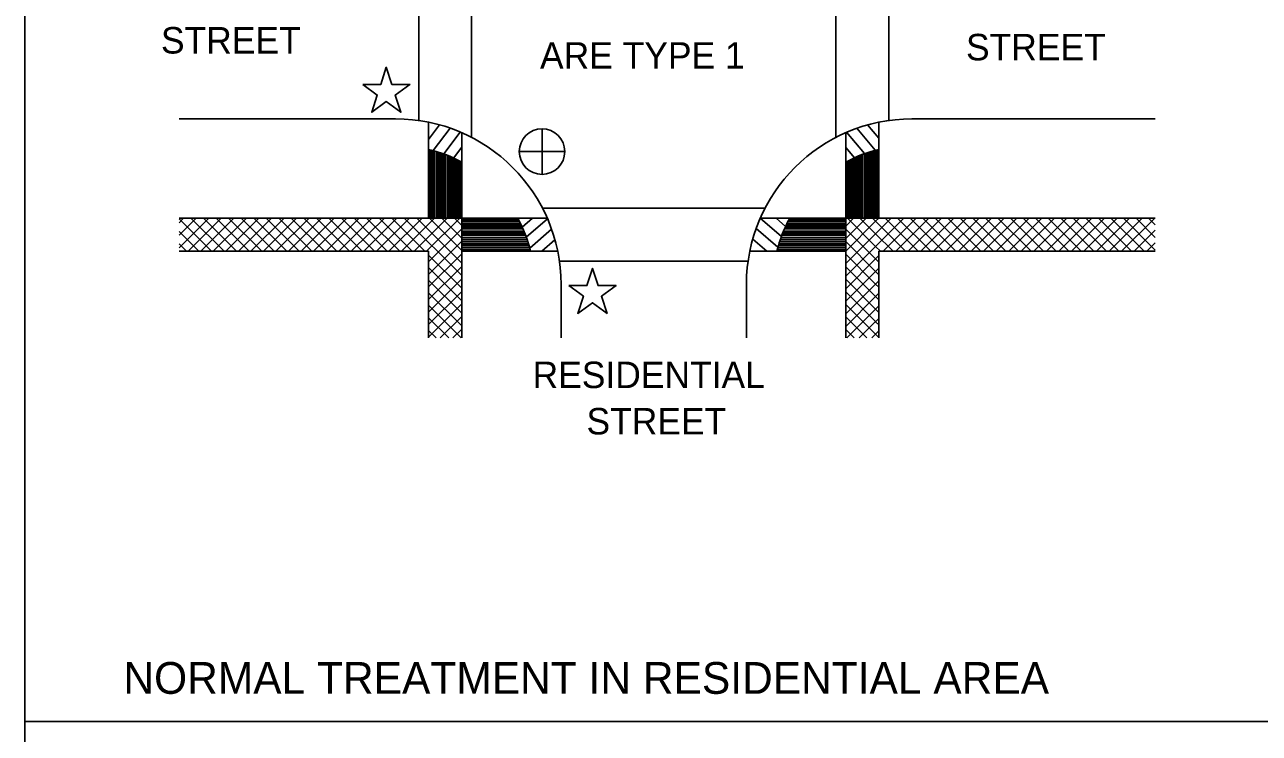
# Model space of a CAD drawing. Extents: x 1007 to 1035.5, y 1000.5 to 1021.5.
# Drawn here: x 1007 to 1016.32, y 1010.91 to 1016.26 of the extents above; entities that cross this region are included whole.
import ezdxf

# ---------------------------------------------------------------- set-up
doc = ezdxf.new("R2010")
doc.units = 0
for name, color, linetype in [('Level 1', 7, 'Continuous'), ('Level 10', 7, 'Continuous'), ('Level 11', 7, 'Continuous')]:
    doc.layers.add(name, color=color, linetype=linetype)

msp = doc.modelspace()

# ---------------------------------------------------------------- linework, layer by layer
at = {"layer": 'Level 1'}
for p, q in [((1010.375, 1015.4098), (1010.375, 1017.0901)), ((1013.125, 1017.0901), (1013.125, 1015.4098)), ((1009.975, 1015.5377), (1009.975, 1016.9623)), ((1013.525, 1016.9623), (1013.525, 1015.5377)), ((1008.1659, 1015.55), (1009.8, 1015.55)), ((1013.7, 1015.55), (1015.5376, 1015.55)), ((1010.05, 1015.5248), (1010.05, 1015.3198)), ((1010.3, 1015.4457), (1010.3, 1015.2233)), ((1010.9066, 1015.4746), (1010.9066, 1015.1309)), ((1013.2, 1015.2233), (1013.2, 1015.4456)), ((1013.45, 1015.5247), (1013.45, 1015.3198)), ((1010.05, 1015.3198), (1010.05, 1014.8)), ((1010.0558, 1014.8), (1010.0558, 1015.3183)), ((1010.0648, 1014.8), (1010.0648, 1015.316)), ((1010.0672, 1014.8), (1010.0672, 1015.3154)), ((1010.0739, 1014.8), (1010.0739, 1015.3136)), ((1010.0808, 1014.8), (1010.0808, 1015.3117)), ((1010.0876, 1014.8), (1010.0876, 1015.3098)), ((1010.0955, 1014.8), (1010.0955, 1015.3075)), ((1010.1092, 1014.8), (1010.1092, 1015.3034)), ((1010.1205, 1014.8), (1010.1205, 1015.2999)), ((1010.1308, 1014.8), (1010.1308, 1015.2965)), ((1010.1387, 1014.8), (1010.1387, 1015.2939)), ((1010.1501, 1014.8), (1010.1501, 1015.2899)), ((1010.1614, 1014.8), (1010.1614, 1015.2858)), ((1010.1762, 1014.8), (1010.1762, 1015.2803)), ((1010.1898, 1014.8), (1010.1898, 1015.2749)), ((1010.2023, 1014.8), (1010.2023, 1015.2698)), ((1010.2125, 1014.8), (1010.2125, 1015.2655)), ((1010.225, 1014.8), (1010.225, 1015.2601)), ((1010.2363, 1014.8), (1010.2363, 1015.255)), ((1010.7347, 1015.3028), (1011.0784, 1015.3028)), ((1013.2637, 1014.7999), (1013.2637, 1015.255)), ((1013.275, 1014.7999), (1013.275, 1015.2601)), ((1013.2875, 1014.7999), (1013.2875, 1015.2655)), ((1013.2977, 1014.7999), (1013.2977, 1015.2698)), ((1013.3102, 1014.7999), (1013.3102, 1015.2749)), ((1013.3238, 1014.7999), (1013.3238, 1015.2803)), ((1013.3386, 1014.7999), (1013.3386, 1015.2858)), ((1013.3499, 1014.7999), (1013.3499, 1015.2899)), ((1013.3613, 1014.7999), (1013.3613, 1015.2938)), ((1013.3693, 1014.7999), (1013.3693, 1015.2965)), ((1013.3795, 1014.7999), (1013.3795, 1015.2998)), ((1013.3908, 1014.7999), (1013.3908, 1015.3034)), ((1013.4045, 1014.7999), (1013.4045, 1015.3075)), ((1013.4124, 1014.7999), (1013.4124, 1015.3098)), ((1013.4193, 1014.7999), (1013.4193, 1015.3117)), ((1013.4261, 1014.7999), (1013.4261, 1015.3136)), ((1013.4328, 1014.7999), (1013.4328, 1015.3154)), ((1013.4352, 1014.7999), (1013.4352, 1015.316)), ((1013.4443, 1014.7999), (1013.4443, 1015.3183)), ((1013.45, 1015.3198), (1013.45, 1014.7999)), ((1010.2488, 1014.8), (1010.2488, 1015.2492)), ((1010.2603, 1014.8), (1010.2603, 1015.2437)), ((1010.2728, 1014.8), (1010.2728, 1015.2375)), ((1010.2818, 1014.8), (1010.2818, 1015.2329)), ((1010.2932, 1014.8), (1010.2932, 1015.2269)), ((1010.3, 1015.2233), (1010.3, 1014.8)), ((1013.2, 1014.8), (1013.2, 1015.2233)), ((1013.2068, 1014.7999), (1013.2068, 1015.2269)), ((1013.2182, 1014.7999), (1013.2182, 1015.2329)), ((1013.2273, 1014.7999), (1013.2273, 1015.2375)), ((1013.2398, 1014.7999), (1013.2398, 1015.2437)), ((1013.2512, 1014.7999), (1013.2512, 1015.2492)), ((1008.1659, 1014.8), (1010.3, 1014.8)), ((1008.1659, 1014.5763), (1008.3896, 1014.8)), ((1008.1659, 1014.671), (1008.2948, 1014.8)), ((1008.1659, 1014.7658), (1008.2002, 1014.8)), ((1008.4106, 1014.55), (1008.1659, 1014.7947)), ((1008.2344, 1014.55), (1008.4844, 1014.8)), ((1008.5053, 1014.55), (1008.2553, 1014.8)), ((1008.3291, 1014.55), (1008.5791, 1014.8)), ((1008.6001, 1014.55), (1008.3501, 1014.8)), ((1008.4238, 1014.55), (1008.6738, 1014.8)), ((1008.6948, 1014.55), (1008.4448, 1014.8)), ((1008.5187, 1014.55), (1008.7687, 1014.8)), ((1008.7896, 1014.55), (1008.5396, 1014.8)), ((1008.6133, 1014.55), (1008.8633, 1014.8)), ((1008.8843, 1014.55), (1008.6343, 1014.8)), ((1008.7082, 1014.55), (1008.9582, 1014.8)), ((1008.9791, 1014.55), (1008.7291, 1014.8)), ((1008.8029, 1014.55), (1009.0529, 1014.8)), ((1009.0738, 1014.55), (1008.8238, 1014.8)), ((1008.8976, 1014.55), (1009.1476, 1014.8)), ((1009.1686, 1014.55), (1008.9186, 1014.8)), ((1008.9924, 1014.55), (1009.2424, 1014.8)), ((1009.2634, 1014.55), (1009.0134, 1014.8)), ((1009.0872, 1014.55), (1009.3372, 1014.8)), ((1009.3582, 1014.55), (1009.1082, 1014.8)), ((1009.1818, 1014.55), (1009.4318, 1014.8)), ((1009.4528, 1014.55), (1009.2028, 1014.8)), ((1009.2767, 1014.55), (1009.5267, 1014.8)), ((1009.5476, 1014.55), (1009.2976, 1014.8)), ((1009.6017, 1014.5908), (1009.3923, 1014.8)), ((1009.6017, 1014.6855), (1009.4871, 1014.8)), ((1009.6017, 1014.7803), (1009.5818, 1014.8)), ((1009.6017, 1014.5908), (1009.8108, 1014.8)), ((1009.6017, 1014.6856), (1009.7161, 1014.8)), ((1009.6017, 1014.7803), (1009.6213, 1014.8)), ((1009.6556, 1014.55), (1009.9056, 1014.8)), ((1009.9267, 1014.55), (1009.6767, 1014.8)), ((1009.7503, 1014.55), (1010.0003, 1014.8)), ((1010.0214, 1014.55), (1009.7714, 1014.8)), ((1009.8451, 1014.55), (1010.0951, 1014.8)), ((1010.3, 1014.3661), (1009.8661, 1014.8)), ((1009.9398, 1014.55), (1010.1898, 1014.8)), ((1010.3, 1014.4609), (1009.9609, 1014.8)), ((1010.0346, 1014.55), (1010.2846, 1014.8)), ((1010.3, 1014.5557), (1010.0557, 1014.8)), ((1010.3, 1014.6503), (1010.1503, 1014.8)), ((1010.3, 1014.7452), (1010.2452, 1014.8)), ((1010.3, 1013.8957), (1010.3, 1014.8)), ((1010.3, 1014.8), (1010.7233, 1014.8)), ((1010.3, 1014.7882), (1010.7296, 1014.7882)), ((1010.7233, 1014.8), (1010.9457, 1014.8)), ((1012.5901, 1014.875), (1010.9099, 1014.875)), ((1012.7767, 1014.8), (1012.5543, 1014.8)), ((1013.2, 1014.7882), (1012.7704, 1014.7882)), ((1013.2, 1014.8), (1012.7767, 1014.8)), ((1013.2, 1013.8957), (1013.2, 1014.8)), ((1013.2, 1014.8), (1015.5376, 1014.8)), ((1013.2, 1014.6462), (1013.3538, 1014.8)), ((1013.2, 1014.7409), (1013.2591, 1014.8)), ((1013.2068, 1014.7999), (1013.2068, 1014.8)), ((1013.4253, 1014.5872), (1013.2123, 1014.8)), ((1013.2182, 1014.7999), (1013.2182, 1014.8)), ((1013.2273, 1014.7999), (1013.2273, 1014.8)), ((1013.2398, 1014.7999), (1013.2398, 1014.8)), ((1013.2512, 1014.7999), (1013.2512, 1014.8)), ((1013.2637, 1014.7999), (1013.2637, 1014.8)), ((1013.275, 1014.7999), (1013.275, 1014.8)), ((1013.2875, 1014.7999), (1013.2875, 1014.8)), ((1013.2977, 1014.7999), (1013.2977, 1014.8)), ((1013.4253, 1014.6819), (1013.3072, 1014.8)), ((1013.3102, 1014.7999), (1013.3102, 1014.8)), ((1013.3386, 1014.7999), (1013.3386, 1014.8)), ((1013.3499, 1014.7999), (1013.3499, 1014.8)), ((1013.3499, 1014.7999), (1013.3499, 1014.8)), ((1013.3613, 1014.7999), (1013.3613, 1014.8)), ((1013.3693, 1014.7999), (1013.3693, 1014.8)), ((1013.3908, 1014.7999), (1013.3908, 1014.8)), ((1013.4253, 1014.7767), (1013.4019, 1014.8)), ((1013.4045, 1014.7999), (1013.4045, 1014.8)), ((1013.4124, 1014.7999), (1013.4124, 1014.8)), ((1013.4193, 1014.7999), (1013.4193, 1014.8)), ((1013.4253, 1014.5872), (1013.6381, 1014.8)), ((1013.4253, 1014.6819), (1013.5433, 1014.8)), ((1013.4253, 1014.7766), (1013.4487, 1014.8)), ((1013.4261, 1014.7999), (1013.4261, 1014.8)), ((1013.4328, 1014.7999), (1013.4328, 1014.8)), ((1013.4352, 1014.7999), (1013.4352, 1014.8)), ((1013.4443, 1014.7999), (1013.4443, 1014.8)), ((1013.45, 1014.8), (1013.45, 1014.7999)), ((1013.4829, 1014.55), (1013.7329, 1014.8)), ((1013.7466, 1014.55), (1013.4966, 1014.8)), ((1013.5776, 1014.55), (1013.8276, 1014.8)), ((1013.8413, 1014.55), (1013.5913, 1014.8)), ((1013.6724, 1014.55), (1013.9224, 1014.8)), ((1013.9361, 1014.55), (1013.6861, 1014.8)), ((1013.7672, 1014.55), (1014.0172, 1014.8)), ((1014.0308, 1014.55), (1013.7808, 1014.8)), ((1013.8618, 1014.55), (1014.1118, 1014.8)), ((1014.1256, 1014.55), (1013.8756, 1014.8)), ((1013.9567, 1014.55), (1014.2067, 1014.8)), ((1014.2203, 1014.55), (1013.9703, 1014.8)), ((1014.0514, 1014.55), (1014.3014, 1014.8)), ((1014.3151, 1014.55), (1014.0651, 1014.8)), ((1014.1461, 1014.55), (1014.3961, 1014.8)), ((1014.4098, 1014.55), (1014.1598, 1014.8)), ((1014.2408, 1014.55), (1014.4908, 1014.8)), ((1014.5046, 1014.55), (1014.2546, 1014.8)), ((1014.3356, 1014.55), (1014.5856, 1014.8)), ((1014.5993, 1014.55), (1014.3493, 1014.8)), ((1014.4304, 1014.55), (1014.6804, 1014.8)), ((1014.6941, 1014.55), (1014.4441, 1014.8)), ((1014.5251, 1014.55), (1014.7751, 1014.8)), ((1014.7888, 1014.55), (1014.5388, 1014.8)), ((1014.6198, 1014.55), (1014.8698, 1014.8)), ((1014.8837, 1014.55), (1014.6337, 1014.8)), ((1014.7147, 1014.55), (1014.9647, 1014.8)), ((1014.9784, 1014.55), (1014.7284, 1014.8)), ((1014.8093, 1014.55), (1015.0593, 1014.8)), ((1015.0731, 1014.55), (1014.8231, 1014.8)), ((1014.9041, 1014.55), (1015.1541, 1014.8)), ((1015.1678, 1014.55), (1014.9178, 1014.8)), ((1014.9989, 1014.55), (1015.2489, 1014.8)), ((1015.2626, 1014.55), (1015.0126, 1014.8)), ((1015.0936, 1014.55), (1015.3436, 1014.8)), ((1015.3573, 1014.55), (1015.1073, 1014.8)), ((1015.1884, 1014.55), (1015.4384, 1014.8)), ((1015.4521, 1014.55), (1015.2021, 1014.8)), ((1015.2832, 1014.55), (1015.5332, 1014.8)), ((1015.5376, 1014.5593), (1015.2968, 1014.8)), ((1015.5376, 1014.6541), (1015.3917, 1014.8)), ((1015.5376, 1014.7488), (1015.4863, 1014.8)), ((1008.3158, 1014.55), (1008.1659, 1014.6999)), ((1009.3714, 1014.55), (1009.6017, 1014.7803)), ((1009.8318, 1014.55), (1009.6017, 1014.7803)), ((1010.05, 1014.4706), (1010.3, 1014.7206)), ((1010.3, 1014.7756), (1010.7361, 1014.7756)), ((1010.3, 1014.7604), (1010.7437, 1014.7604)), ((1010.3, 1014.7503), (1010.7485, 1014.7503)), ((1010.3, 1014.7403), (1010.7532, 1014.7403)), ((1010.3, 1014.7302), (1010.7578, 1014.7302)), ((1010.3, 1014.7201), (1010.7623, 1014.7201)), ((1010.3, 1014.7024), (1010.7698, 1014.7024)), ((1013.2, 1014.7024), (1012.7302, 1014.7024)), ((1013.2, 1014.7201), (1012.7377, 1014.7201)), ((1013.2, 1014.7302), (1012.7422, 1014.7302)), ((1013.2, 1014.7403), (1012.7468, 1014.7403)), ((1013.2, 1014.7503), (1012.7515, 1014.7503)), ((1013.2, 1014.7604), (1012.7564, 1014.7604)), ((1013.2, 1014.7756), (1012.7639, 1014.7756)), ((1013.2, 1014.5514), (1013.4253, 1014.7767)), ((1013.4253, 1014.4924), (1013.2, 1014.7177)), ((1013.6518, 1014.55), (1013.4253, 1014.7766)), ((1015.3778, 1014.55), (1015.5376, 1014.7097)), ((1008.2211, 1014.55), (1008.1659, 1014.6052)), ((1009.4662, 1014.55), (1009.6017, 1014.6855)), ((1009.7372, 1014.55), (1009.6017, 1014.6856)), ((1010.05, 1014.3758), (1010.3, 1014.6258)), ((1010.3, 1014.6898), (1010.7749, 1014.6898)), ((1010.3, 1014.6772), (1010.7799, 1014.6772)), ((1010.3, 1014.6697), (1010.7828, 1014.6697)), ((1010.3, 1014.652), (1010.7892, 1014.652)), ((1010.3, 1014.6368), (1010.7945, 1014.6368)), ((1010.3, 1014.6218), (1010.7995, 1014.6218)), ((1010.3, 1014.6066), (1010.8042, 1014.6066)), ((1013.2, 1014.6066), (1012.6958, 1014.6066)), ((1013.2, 1014.6218), (1012.7005, 1014.6218)), ((1013.2, 1014.6368), (1012.7055, 1014.6368)), ((1013.2, 1014.652), (1012.7108, 1014.652)), ((1013.2, 1014.6697), (1012.7173, 1014.6697)), ((1013.2, 1014.6772), (1012.7201, 1014.6772)), ((1013.2, 1014.6898), (1012.7251, 1014.6898)), ((1013.2, 1014.4567), (1013.4253, 1014.6819)), ((1013.4253, 1014.3977), (1013.2, 1014.6228)), ((1013.5571, 1014.55), (1013.4253, 1014.6818)), ((1015.4727, 1014.55), (1015.5376, 1014.6148)), ((1008.1659, 1014.55), (1010.05, 1014.55)), ((1009.5609, 1014.55), (1009.6017, 1014.5908)), ((1009.6423, 1014.55), (1009.6017, 1014.5908)), ((1010.05, 1013.8957), (1010.05, 1014.55)), ((1010.05, 1014.2811), (1010.3, 1014.5311)), ((1010.3, 1014.2714), (1010.05, 1014.5214)), ((1010.3, 1014.594), (1010.808, 1014.594)), ((1010.3, 1014.5788), (1010.8123, 1014.5788)), ((1010.3, 1014.5637), (1010.8164, 1014.5637)), ((1010.3, 1014.55), (1010.8198, 1014.55)), ((1010.8198, 1014.55), (1011.0248, 1014.55)), ((1012.6802, 1014.55), (1012.4753, 1014.55)), ((1013.2, 1014.55), (1012.6802, 1014.55)), ((1013.2, 1014.5637), (1012.6837, 1014.5637)), ((1013.2, 1014.5788), (1012.6877, 1014.5788)), ((1013.2, 1014.594), (1012.692, 1014.594)), ((1013.2, 1014.3619), (1013.4253, 1014.5872)), ((1013.4253, 1014.3029), (1013.2, 1014.5282)), ((1013.4623, 1014.55), (1013.4253, 1014.5871)), ((1013.4253, 1014.4923), (1013.45, 1014.5171)), ((1013.45, 1014.55), (1015.5376, 1014.55)), ((1013.45, 1013.8957), (1013.45, 1014.55)), ((1010.05, 1014.1863), (1010.3, 1014.4363)), ((1010.3, 1014.1767), (1010.05, 1014.4267)), ((1012.4623, 1014.475), (1011.0377, 1014.475)), ((1013.2, 1014.2672), (1013.4253, 1014.4924)), ((1013.4253, 1014.2081), (1013.2, 1014.4333)), ((1013.45, 1014.4676), (1013.4253, 1014.4923)), ((1013.4253, 1014.3977), (1013.45, 1014.4224)), ((1010.05, 1014.0916), (1010.3, 1014.3416)), ((1010.3, 1014.0818), (1010.05, 1014.3318)), ((1013.2, 1014.1724), (1013.4253, 1014.3977)), ((1013.4253, 1014.1134), (1013.2, 1014.3387)), ((1013.45, 1014.3728), (1013.4253, 1014.3976)), ((1013.4253, 1014.3028), (1013.45, 1014.3276)), ((1010.05, 1013.9968), (1010.3, 1014.2468)), ((1010.3, 1013.9872), (1010.05, 1014.2372)), ((1011.05, 1013.8957), (1011.05, 1014.3)), ((1012.45, 1013.8957), (1012.45, 1014.3)), ((1013.2, 1014.0777), (1013.4253, 1014.3029)), ((1013.4253, 1014.0187), (1013.2, 1014.2439)), ((1013.45, 1014.2781), (1013.4253, 1014.3028)), ((1013.4253, 1014.2081), (1013.45, 1014.2328)), ((1010.05, 1013.9021), (1010.3, 1014.1521)), ((1010.2967, 1013.8957), (1010.05, 1014.1423)), ((1013.2, 1013.9829), (1013.4253, 1014.2082)), ((1013.4253, 1013.9238), (1013.2, 1014.1491)), ((1013.45, 1014.1833), (1013.4253, 1014.2081)), ((1013.4253, 1014.1134), (1013.45, 1014.1382)), ((1010.2019, 1013.8957), (1010.05, 1014.0476)), ((1010.1383, 1013.8957), (1010.3, 1014.0573)), ((1013.3588, 1013.8957), (1013.2, 1014.0544)), ((1013.2075, 1013.8957), (1013.4253, 1014.1134)), ((1013.45, 1014.0886), (1013.4253, 1014.1133)), ((1013.4253, 1014.0186), (1013.45, 1014.0433)), ((1010.1073, 1013.8957), (1010.05, 1013.9529)), ((1010.233, 1013.8957), (1010.3, 1013.9626)), ((1013.264, 1013.8957), (1013.2, 1013.9597)), ((1013.3023, 1013.8957), (1013.4253, 1014.0187)), ((1013.45, 1013.9938), (1013.4253, 1014.0186)), ((1013.4253, 1013.9238), (1013.45, 1013.9486)), ((1013.397, 1013.8957), (1013.4253, 1013.9239)), ((1013.45, 1013.8991), (1013.4253, 1013.9238)), ((1007, 1011), (1016.5, 1011))]:
    msp.add_line(p, q, dxfattribs=at)
for points in [[(1009.5522, 1015.8098), (1009.6884, 1015.8098), (1009.7305, 1015.9393), (1009.7726, 1015.8098), (1009.9088, 1015.8098), (1009.7986, 1015.7297), (1009.8408, 1015.6001), (1009.7305, 1015.6802), (1009.6203, 1015.6001), (1009.6623, 1015.7297)], [(1011.1088, 1014.2909), (1011.245, 1014.2909), (1011.2871, 1014.4204), (1011.3292, 1014.2909), (1011.4654, 1014.2909), (1011.3552, 1014.2108), (1011.3973, 1014.0813), (1011.2871, 1014.1613), (1011.1768, 1014.0813), (1011.2189, 1014.2108)]]:
    msp.add_lwpolyline(points, close=True, dxfattribs=at)
msp.add_circle((1010.9065, 1015.3028), 0.1719, dxfattribs=at)
for centre, radius, start, end in [((1009.8, 1014.3), 1.25, 0, 90), ((1013.7, 1014.3), 1.25, 90, 180), ((1009.8, 1014.3), 1.05, 61.56389, 76.22656), ((1013.7, 1014.3), 1.05, 103.77485, 118.43767), ((1009.8, 1014.3), 1.05, 13.77625, 28.43922), ((1013.7, 1014.3), 1.05, 151.56078, 166.22375)]:
    msp.add_arc(centre, radius, start, end, dxfattribs=at)
at = {"layer": 'Level 10'}
msp.add_line((1007, 1021.5), (1007, 1000.5), dxfattribs=at)
at = {"layer": 'Level 11'}
for p, q in [((1010.05, 1015.394), (1010.133, 1015.5048)), ((1010.0854, 1015.3104), (1010.2124, 1015.48)), ((1010.1641, 1015.2848), (1010.2884, 1015.4506)), ((1013.3424, 1015.2872), (1013.2067, 1015.4485)), ((1013.4233, 1015.3128), (1013.2838, 1015.4786)), ((1013.45, 1015.4029), (1013.3648, 1015.5042)), ((1010.2389, 1015.2538), (1010.301, 1015.3367)), ((1013.2661, 1015.2561), (1013.2, 1015.3347)), ((1010.7567, 1014.7327), (1010.8344, 1014.8)), ((1010.7878, 1014.6559), (1010.9479, 1014.7947)), ((1012.7143, 1014.6618), (1012.5544, 1014.8)), ((1012.7458, 1014.7382), (1012.6743, 1014.8)), ((1010.8135, 1014.5744), (1010.9783, 1014.7173)), ((1012.6883, 1014.5808), (1012.5237, 1014.7228)), ((1010.9051, 1014.55), (1011.004, 1014.6358)), ((1012.6039, 1014.55), (1012.4977, 1014.6418))]:
    msp.add_line(p, q, dxfattribs=at)
msp.add_lwpolyline([(1007, 1000.5), (1035.5, 1000.5), (1035.5, 1021.5), (1007, 1021.5)], close=True, dxfattribs=at)

# ---------------------------------------------------------------- texts
at = {"layer": 'Level 1'}
for s, height, p in [('STREET', 0.2, (1008.029, 1016.0431)), ('STREET', 0.2, (1014.108, 1015.9917)), ('ARE TYPE 1', 0.2, (1010.8913, 1015.9286)), ('RESIDENTIAL', 0.2, (1010.8353, 1013.5171)), ('STREET', 0.2, (1011.2423, 1013.1671)), ('NORMAL TREATMENT IN RESIDENTIAL AREA', 0.24, (1007.7452, 1011.2086))]:
    msp.add_text(s, height=height, dxfattribs=at).set_placement(p)

doc.saveas('drawing.dxf')
